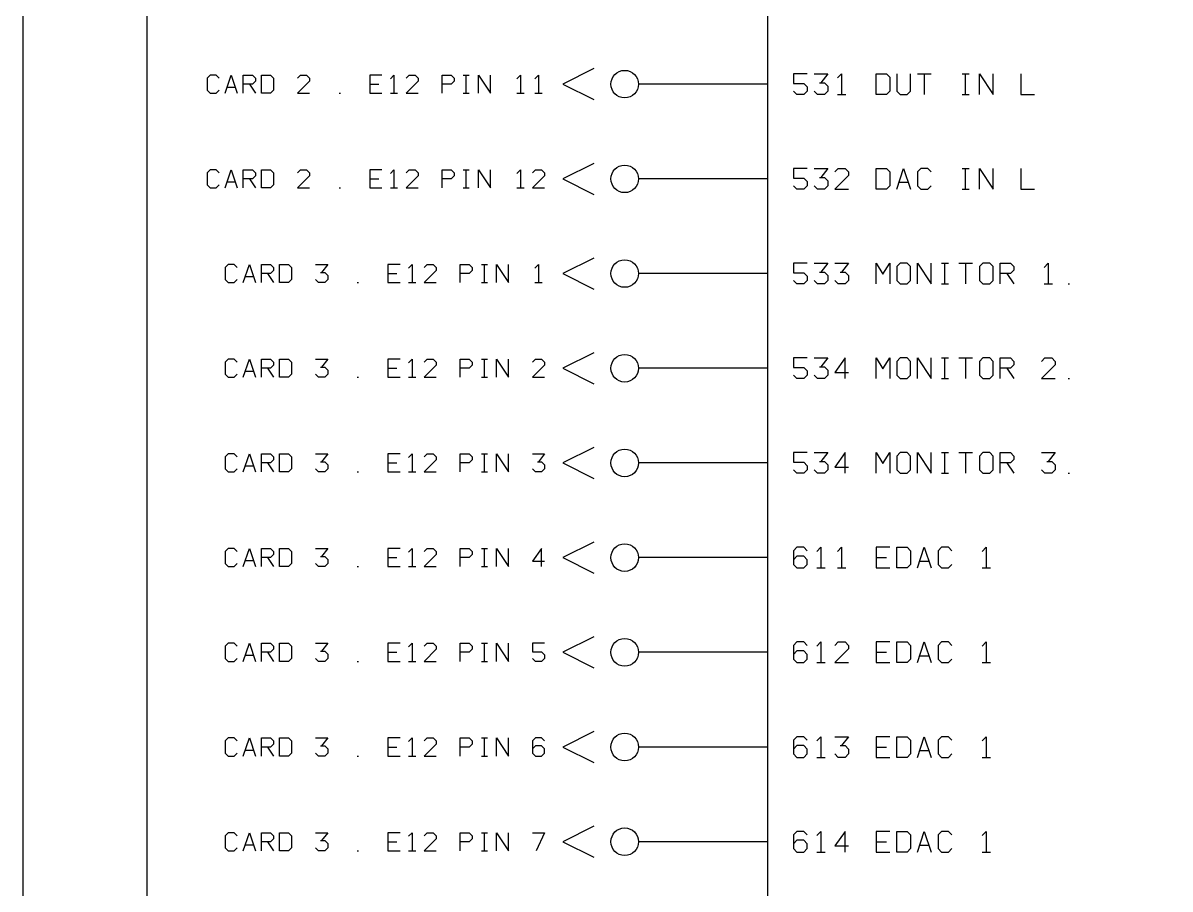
# Model space of a CAD drawing. Header units: millimetres. Extents: x 10 to 543, y 10 to 845.
# Drawn here: x 9.6 to 142.9, y 428.8 to 529.4 of the extents above; entities that cross this region are included whole.
import ezdxf

# ---------------------------------------------------------------- set-up
doc = ezdxf.new("R2010")
doc.units = ezdxf.units.MM
for name, color, linetype, lineweight in [('DEVICE', 7, 'CONTINUOUS', 25), ('GROUP', 6, 'CONTINUOUS', 25), ('LABEL', 8, 'CONTINUOUS', 25), ('POINT', 4, 'CONTINUOUS', 25), ('PORT_IN', 3, 'CONTINUOUS', 25), ('PORTAL', 2, 'CONTINUOUS', 25), ('SHEET', 7, 'CONTINUOUS', 25)]:
    doc.layers.add(name, color=color, linetype=linetype, lineweight=lineweight)

msp = doc.modelspace()

# ---------------------------------------------------------------- linework, layer by layer
at = {"layer": 'DEVICE'}
msp.add_lwpolyline([(96.1, 48.8), (456.1, 48.8), (456.1, 781.8), (96.1, 781.8)], close=True, dxfattribs=at)
at = {"layer": 'GROUP'}
msp.add_lwpolyline([(24, 24), (528.2, 24), (528.2, 800.4), (24, 800.4)], close=True, dxfattribs=at)
at = {"layer": 'LABEL'}
for points in [[(100.7, 523.5), (99.1, 523.5), (99.1, 522.38), (100.3, 522.38), (100.7, 521.98), (100.7, 521.5), (100.3, 521.1), (99.5, 521.1), (99.1, 521.5)], [(101.5, 523.5), (103.1, 523.5), (102.3, 522.46)], [(102.14, 522.46), (102.7, 522.46), (103.1, 522.06), (103.1, 521.5), (102.7, 521.1), (101.9, 521.1), (101.5, 521.5)], [(104.22, 523.02), (104.7, 523.5), (104.7, 521.1)], [(108.7, 521.1), (108.7, 523.5), (109.9, 523.5), (110.3, 523.1), (110.3, 521.5), (109.9, 521.1), (108.7, 521.1)], [(111.1, 523.5), (111.1, 521.5), (111.5, 521.1), (112.3, 521.1), (112.7, 521.5), (112.7, 523.5)], [(113.5, 523.5), (115.1, 523.5)], [(114.3, 523.5), (114.3, 521.1)], [(118.7, 523.5), (119.5, 523.5)], [(119.1, 521.1), (119.1, 523.5)], [(120.7, 521.1), (120.7, 523.5), (122.3, 521.1), (122.3, 523.5)], [(125.5, 523.5), (125.5, 521.1), (127.1, 521.1)], [(104.22, 521.1), (105.18, 521.1)], [(118.7, 521.1), (119.5, 521.1)], [(100.7, 512.5), (99.1, 512.5), (99.1, 511.38), (100.3, 511.38), (100.7, 510.98), (100.7, 510.5), (100.3, 510.1), (99.5, 510.1), (99.1, 510.5)], [(101.5, 512.5), (103.1, 512.5), (102.3, 511.46)], [(103.9, 512.1), (104.3, 512.5), (105.1, 512.5), (105.5, 512.1), (105.5, 511.7), (103.9, 510.1), (105.5, 510.1)], [(108.7, 510.1), (108.7, 512.5), (109.9, 512.5), (110.3, 512.1), (110.3, 510.5), (109.9, 510.1), (108.7, 510.1)], [(111.1, 510.1), (111.9, 512.5), (112.7, 510.1)], [(115.1, 512.1), (114.7, 512.5), (113.9, 512.5), (113.5, 512.1), (113.5, 510.5), (113.9, 510.1), (114.7, 510.1), (115.1, 510.5)], [(118.7, 512.5), (119.5, 512.5)], [(119.1, 510.1), (119.1, 512.5)], [(120.7, 510.1), (120.7, 512.5), (122.3, 510.1), (122.3, 512.5)], [(125.5, 512.5), (125.5, 510.1), (127.1, 510.1)], [(102.14, 511.46), (102.7, 511.46), (103.1, 511.06), (103.1, 510.5), (102.7, 510.1), (101.9, 510.1), (101.5, 510.5)], [(111.38, 510.9), (112.42, 510.9)], [(118.7, 510.1), (119.5, 510.1)], [(100.7, 501.5), (99.1, 501.5), (99.1, 500.38), (100.3, 500.38), (100.7, 499.98), (100.7, 499.5), (100.3, 499.1), (99.5, 499.1), (99.1, 499.5)], [(101.5, 501.5), (103.1, 501.5), (102.3, 500.46)], [(103.9, 501.5), (105.5, 501.5), (104.7, 500.46)], [(108.7, 499.1), (108.7, 501.5), (109.5, 500.22), (110.3, 501.5), (110.3, 499.1)], [(111.5, 499.1), (112.3, 499.1), (112.7, 499.5), (112.7, 501.1), (112.3, 501.5), (111.5, 501.5), (111.1, 501.1), (111.1, 499.5), (111.5, 499.1)], [(113.5, 499.1), (113.5, 501.5), (115.1, 499.1), (115.1, 501.5)], [(116.3, 501.5), (117.1, 501.5)], [(116.7, 499.1), (116.7, 501.5)], [(118.3, 501.5), (119.9, 501.5)], [(119.1, 501.5), (119.1, 499.1)], [(121.1, 499.1), (121.9, 499.1), (122.3, 499.5), (122.3, 501.1), (121.9, 501.5), (121.1, 501.5), (120.7, 501.1), (120.7, 499.5), (121.1, 499.1)], [(123.1, 499.1), (123.1, 501.5), (124.3, 501.5), (124.7, 501.1), (124.7, 500.7), (124.3, 500.3), (123.1, 500.3)], [(128.22, 501.02), (128.7, 501.5), (128.7, 499.1)], [(102.14, 500.46), (102.7, 500.46), (103.1, 500.06), (103.1, 499.5), (102.7, 499.1), (101.9, 499.1), (101.5, 499.5)], [(104.54, 500.46), (105.1, 500.46), (105.5, 500.06), (105.5, 499.5), (105.1, 499.1), (104.3, 499.1), (103.9, 499.5)], [(123.9, 500.3), (124.7, 499.1)], [(116.3, 499.1), (117.1, 499.1)], [(128.22, 499.1), (129.18, 499.1)], [(131.02, 499.1), (131.18, 499.1)], [(100.7, 490.5), (99.1, 490.5), (99.1, 489.38), (100.3, 489.38), (100.7, 488.98), (100.7, 488.5), (100.3, 488.1), (99.5, 488.1), (99.1, 488.5)], [(101.5, 490.5), (103.1, 490.5), (102.3, 489.46)], [(105.1, 488.1), (105.1, 490.5), (103.9, 488.82), (105.5, 488.82)], [(108.7, 488.1), (108.7, 490.5), (109.5, 489.22), (110.3, 490.5), (110.3, 488.1)], [(111.5, 488.1), (112.3, 488.1), (112.7, 488.5), (112.7, 490.1), (112.3, 490.5), (111.5, 490.5), (111.1, 490.1), (111.1, 488.5), (111.5, 488.1)], [(113.5, 488.1), (113.5, 490.5), (115.1, 488.1), (115.1, 490.5)], [(116.3, 490.5), (117.1, 490.5)], [(116.7, 488.1), (116.7, 490.5)], [(118.3, 490.5), (119.9, 490.5)], [(119.1, 490.5), (119.1, 488.1)], [(121.1, 488.1), (121.9, 488.1), (122.3, 488.5), (122.3, 490.1), (121.9, 490.5), (121.1, 490.5), (120.7, 490.1), (120.7, 488.5), (121.1, 488.1)], [(123.1, 488.1), (123.1, 490.5), (124.3, 490.5), (124.7, 490.1), (124.7, 489.7), (124.3, 489.3), (123.1, 489.3)], [(127.9, 490.1), (128.3, 490.5), (129.1, 490.5), (129.5, 490.1), (129.5, 489.7), (127.9, 488.1), (129.5, 488.1)], [(102.14, 489.46), (102.7, 489.46), (103.1, 489.06), (103.1, 488.5), (102.7, 488.1), (101.9, 488.1), (101.5, 488.5)], [(123.9, 489.3), (124.7, 488.1)], [(116.3, 488.1), (117.1, 488.1)], [(131.02, 488.1), (131.18, 488.1)], [(100.7, 479.5), (99.1, 479.5), (99.1, 478.38), (100.3, 478.38), (100.7, 477.98), (100.7, 477.5), (100.3, 477.1), (99.5, 477.1), (99.1, 477.5)], [(101.5, 479.5), (103.1, 479.5), (102.3, 478.46)], [(102.14, 478.46), (102.7, 478.46), (103.1, 478.06), (103.1, 477.5), (102.7, 477.1), (101.9, 477.1), (101.5, 477.5)], [(105.1, 477.1), (105.1, 479.5), (103.9, 477.82), (105.5, 477.82)], [(108.7, 477.1), (108.7, 479.5), (109.5, 478.22), (110.3, 479.5), (110.3, 477.1)], [(111.5, 477.1), (112.3, 477.1), (112.7, 477.5), (112.7, 479.1), (112.3, 479.5), (111.5, 479.5), (111.1, 479.1), (111.1, 477.5), (111.5, 477.1)], [(113.5, 477.1), (113.5, 479.5), (115.1, 477.1), (115.1, 479.5)], [(116.3, 479.5), (117.1, 479.5)], [(116.7, 477.1), (116.7, 479.5)], [(118.3, 479.5), (119.9, 479.5)], [(119.1, 479.5), (119.1, 477.1)], [(121.1, 477.1), (121.9, 477.1), (122.3, 477.5), (122.3, 479.1), (121.9, 479.5), (121.1, 479.5), (120.7, 479.1), (120.7, 477.5), (121.1, 477.1)], [(123.1, 477.1), (123.1, 479.5), (124.3, 479.5), (124.7, 479.1), (124.7, 478.7), (124.3, 478.3), (123.1, 478.3)], [(127.9, 479.5), (129.5, 479.5), (128.7, 478.46)], [(128.54, 478.46), (129.1, 478.46), (129.5, 478.06), (129.5, 477.5), (129.1, 477.1), (128.3, 477.1), (127.9, 477.5)], [(116.3, 477.1), (117.1, 477.1)], [(123.9, 478.3), (124.7, 477.1)], [(131.02, 477.1), (131.18, 477.1)], [(100.7, 468.1), (100.3, 468.5), (99.5, 468.5), (99.1, 468.1), (99.1, 466.5), (99.5, 466.1), (100.3, 466.1), (100.7, 466.5), (100.7, 467.06), (100.3, 467.46), (99.5, 467.46), (99.1, 467.06)], [(101.82, 468.02), (102.3, 468.5), (102.3, 466.1)], [(104.22, 468.02), (104.7, 468.5), (104.7, 466.1)], [(110.3, 468.5), (108.7, 468.5), (108.7, 466.1), (110.3, 466.1)], [(111.1, 466.1), (111.1, 468.5), (112.3, 468.5), (112.7, 468.1), (112.7, 466.5), (112.3, 466.1), (111.1, 466.1)], [(113.5, 466.1), (114.3, 468.5), (115.1, 466.1)], [(117.5, 468.1), (117.1, 468.5), (116.3, 468.5), (115.9, 468.1), (115.9, 466.5), (116.3, 466.1), (117.1, 466.1), (117.5, 466.5)], [(121.02, 468.02), (121.5, 468.5), (121.5, 466.1)], [(108.7, 467.3), (109.9, 467.3)], [(113.78, 466.9), (114.82, 466.9)], [(101.82, 466.1), (102.78, 466.1)], [(104.22, 466.1), (105.18, 466.1)], [(121.02, 466.1), (121.98, 466.1)], [(100.7, 457.1), (100.3, 457.5), (99.5, 457.5), (99.1, 457.1), (99.1, 455.5), (99.5, 455.1), (100.3, 455.1), (100.7, 455.5), (100.7, 456.06), (100.3, 456.46), (99.5, 456.46), (99.1, 456.06)], [(101.82, 457.02), (102.3, 457.5), (102.3, 455.1)], [(103.9, 457.1), (104.3, 457.5), (105.1, 457.5), (105.5, 457.1), (105.5, 456.7), (103.9, 455.1), (105.5, 455.1)], [(110.3, 457.5), (108.7, 457.5), (108.7, 455.1), (110.3, 455.1)], [(111.1, 455.1), (111.1, 457.5), (112.3, 457.5), (112.7, 457.1), (112.7, 455.5), (112.3, 455.1), (111.1, 455.1)], [(113.5, 455.1), (114.3, 457.5), (115.1, 455.1)], [(117.5, 457.1), (117.1, 457.5), (116.3, 457.5), (115.9, 457.1), (115.9, 455.5), (116.3, 455.1), (117.1, 455.1), (117.5, 455.5)], [(121.02, 457.02), (121.5, 457.5), (121.5, 455.1)], [(108.7, 456.3), (109.9, 456.3)], [(113.78, 455.9), (114.82, 455.9)], [(101.82, 455.1), (102.78, 455.1)], [(121.02, 455.1), (121.98, 455.1)], [(100.7, 446.1), (100.3, 446.5), (99.5, 446.5), (99.1, 446.1), (99.1, 444.5), (99.5, 444.1), (100.3, 444.1), (100.7, 444.5), (100.7, 445.06), (100.3, 445.46), (99.5, 445.46), (99.1, 445.06)], [(101.82, 446.02), (102.3, 446.5), (102.3, 444.1)], [(103.9, 446.5), (105.5, 446.5), (104.7, 445.46)], [(110.3, 446.5), (108.7, 446.5), (108.7, 444.1), (110.3, 444.1)], [(111.1, 444.1), (111.1, 446.5), (112.3, 446.5), (112.7, 446.1), (112.7, 444.5), (112.3, 444.1), (111.1, 444.1)], [(113.5, 444.1), (114.3, 446.5), (115.1, 444.1)], [(117.5, 446.1), (117.1, 446.5), (116.3, 446.5), (115.9, 446.1), (115.9, 444.5), (116.3, 444.1), (117.1, 444.1), (117.5, 444.5)], [(121.02, 446.02), (121.5, 446.5), (121.5, 444.1)], [(104.54, 445.46), (105.1, 445.46), (105.5, 445.06), (105.5, 444.5), (105.1, 444.1), (104.3, 444.1), (103.9, 444.5)], [(108.7, 445.3), (109.9, 445.3)], [(101.82, 444.1), (102.78, 444.1)], [(113.78, 444.9), (114.82, 444.9)], [(121.02, 444.1), (121.98, 444.1)], [(100.7, 435.1), (100.3, 435.5), (99.5, 435.5), (99.1, 435.1), (99.1, 433.5), (99.5, 433.1), (100.3, 433.1), (100.7, 433.5), (100.7, 434.06), (100.3, 434.46), (99.5, 434.46), (99.1, 434.06)], [(101.82, 435.02), (102.3, 435.5), (102.3, 433.1)], [(105.1, 433.1), (105.1, 435.5), (103.9, 433.82), (105.5, 433.82)], [(110.3, 435.5), (108.7, 435.5), (108.7, 433.1), (110.3, 433.1)], [(111.1, 433.1), (111.1, 435.5), (112.3, 435.5), (112.7, 435.1), (112.7, 433.5), (112.3, 433.1), (111.1, 433.1)], [(113.5, 433.1), (114.3, 435.5), (115.1, 433.1)], [(117.5, 435.1), (117.1, 435.5), (116.3, 435.5), (115.9, 435.1), (115.9, 433.5), (116.3, 433.1), (117.1, 433.1), (117.5, 433.5)], [(121.02, 435.02), (121.5, 435.5), (121.5, 433.1)], [(101.82, 433.1), (102.78, 433.1)], [(108.7, 434.3), (109.9, 434.3)], [(113.78, 433.9), (114.82, 433.9)], [(121.02, 433.1), (121.98, 433.1)]]:
    msp.add_lwpolyline(points, dxfattribs=at)
at = {"layer": 'POINT'}
for centre in [(79.5, 522.3), (79.5, 511.3), (79.5, 500.3), (79.5, 489.3), (79.5, 478.3), (79.5, 467.3), (79.5, 456.3), (79.5, 445.3), (79.5, 434.3)]:
    msp.add_circle(centre, 1.6, dxfattribs=at)
at = {"layer": 'PORT_IN'}
for p, q in [((96.1, 522.3), (81.1, 522.3)), ((96.1, 511.3), (81.1, 511.3)), ((96.1, 500.3), (81.1, 500.3)), ((96.1, 489.3), (81.1, 489.3)), ((96.1, 478.3), (81.1, 478.3)), ((96.1, 467.3), (81.1, 467.3)), ((96.1, 456.3), (81.1, 456.3)), ((96.1, 445.3), (81.1, 445.3)), ((96.1, 434.3), (81.1, 434.3))]:
    msp.add_line(p, q, dxfattribs=at)
at = {"layer": 'PORTAL'}
for points in [[(75.9, 524.1), (72.3, 522.3), (75.9, 520.5)], [(32.4, 523), (32.05, 523.35), (31.35, 523.35), (31, 523), (31, 521.6), (31.35, 521.25), (32.05, 521.25), (32.4, 521.6)], [(33.1, 521.25), (33.8, 523.35), (34.5, 521.25)], [(35.2, 521.25), (35.2, 523.35), (36.25, 523.35), (36.6, 523), (36.6, 522.65), (36.25, 522.3), (35.2, 522.3)], [(37.3, 521.25), (37.3, 523.35), (38.35, 523.35), (38.7, 523), (38.7, 521.6), (38.35, 521.25), (37.3, 521.25)], [(41.5, 523), (41.85, 523.35), (42.55, 523.35), (42.9, 523), (42.9, 522.65), (41.5, 521.25), (42.9, 521.25)], [(51.3, 523.35), (49.9, 523.35), (49.9, 521.25), (51.3, 521.25)], [(52.28, 522.93), (52.7, 523.35), (52.7, 521.25)], [(54.1, 523), (54.45, 523.35), (55.15, 523.35), (55.5, 523), (55.5, 522.65), (54.1, 521.25), (55.5, 521.25)], [(58.3, 521.25), (58.3, 523.35), (59.35, 523.35), (59.7, 523), (59.7, 522.65), (59.35, 522.3), (58.3, 522.3)], [(60.75, 523.35), (61.45, 523.35)], [(61.1, 521.25), (61.1, 523.35)], [(62.5, 521.25), (62.5, 523.35), (63.9, 521.25), (63.9, 523.35)], [(66.98, 522.93), (67.4, 523.35), (67.4, 521.25)], [(69.08, 522.93), (69.5, 523.35), (69.5, 521.25)], [(33.34, 521.95), (34.26, 521.95)], [(35.9, 522.3), (36.6, 521.25)], [(46.33, 521.25), (46.47, 521.25)], [(49.9, 522.3), (50.95, 522.3)], [(52.28, 521.25), (53.12, 521.25)], [(60.75, 521.25), (61.45, 521.25)], [(66.98, 521.25), (67.82, 521.25)], [(69.08, 521.25), (69.92, 521.25)], [(75.9, 513.1), (72.3, 511.3), (75.9, 509.5)], [(32.4, 512), (32.05, 512.35), (31.35, 512.35), (31, 512), (31, 510.6), (31.35, 510.25), (32.05, 510.25), (32.4, 510.6)], [(33.1, 510.25), (33.8, 512.35), (34.5, 510.25)], [(35.2, 510.25), (35.2, 512.35), (36.25, 512.35), (36.6, 512), (36.6, 511.65), (36.25, 511.3), (35.2, 511.3)], [(37.3, 510.25), (37.3, 512.35), (38.35, 512.35), (38.7, 512), (38.7, 510.6), (38.35, 510.25), (37.3, 510.25)], [(41.5, 512), (41.85, 512.35), (42.55, 512.35), (42.9, 512), (42.9, 511.65), (41.5, 510.25), (42.9, 510.25)], [(51.3, 512.35), (49.9, 512.35), (49.9, 510.25), (51.3, 510.25)], [(52.28, 511.93), (52.7, 512.35), (52.7, 510.25)], [(54.1, 512), (54.45, 512.35), (55.15, 512.35), (55.5, 512), (55.5, 511.65), (54.1, 510.25), (55.5, 510.25)], [(58.3, 510.25), (58.3, 512.35), (59.35, 512.35), (59.7, 512), (59.7, 511.65), (59.35, 511.3), (58.3, 511.3)], [(60.75, 512.35), (61.45, 512.35)], [(61.1, 510.25), (61.1, 512.35)], [(62.5, 510.25), (62.5, 512.35), (63.9, 510.25), (63.9, 512.35)], [(66.98, 511.93), (67.4, 512.35), (67.4, 510.25)], [(68.8, 512), (69.15, 512.35), (69.85, 512.35), (70.2, 512), (70.2, 511.65), (68.8, 510.25), (70.2, 510.25)], [(33.34, 510.95), (34.26, 510.95)], [(35.9, 511.3), (36.6, 510.25)], [(49.9, 511.3), (50.95, 511.3)], [(46.33, 510.25), (46.47, 510.25)], [(52.28, 510.25), (53.12, 510.25)], [(60.75, 510.25), (61.45, 510.25)], [(66.98, 510.25), (67.82, 510.25)], [(34.5, 501), (34.15, 501.35), (33.45, 501.35), (33.1, 501), (33.1, 499.6), (33.45, 499.25), (34.15, 499.25), (34.5, 499.6)], [(35.2, 499.25), (35.9, 501.35), (36.6, 499.25)], [(37.3, 499.25), (37.3, 501.35), (38.35, 501.35), (38.7, 501), (38.7, 500.65), (38.35, 500.3), (37.3, 500.3)], [(39.4, 499.25), (39.4, 501.35), (40.45, 501.35), (40.8, 501), (40.8, 499.6), (40.45, 499.25), (39.4, 499.25)], [(43.6, 501.35), (45, 501.35), (44.3, 500.44)], [(53.4, 501.35), (52, 501.35), (52, 499.25), (53.4, 499.25)], [(54.38, 500.93), (54.8, 501.35), (54.8, 499.25)], [(56.2, 501), (56.55, 501.35), (57.25, 501.35), (57.6, 501), (57.6, 500.65), (56.2, 499.25), (57.6, 499.25)], [(60.4, 499.25), (60.4, 501.35), (61.45, 501.35), (61.8, 501), (61.8, 500.65), (61.45, 500.3), (60.4, 500.3)], [(62.85, 501.35), (63.55, 501.35)], [(63.2, 499.25), (63.2, 501.35)], [(64.6, 499.25), (64.6, 501.35), (66, 499.25), (66, 501.35)], [(69.08, 500.93), (69.5, 501.35), (69.5, 499.25)], [(75.9, 502.1), (72.3, 500.3), (75.9, 498.5)], [(35.45, 499.95), (36.35, 499.95)], [(38, 500.3), (38.7, 499.25)], [(44.16, 500.44), (44.65, 500.44), (45, 500.09), (45, 499.6), (44.65, 499.25), (43.95, 499.25), (43.6, 499.6)], [(52, 500.3), (53.05, 500.3)], [(48.43, 499.25), (48.57, 499.25)], [(54.38, 499.25), (55.22, 499.25)], [(62.85, 499.25), (63.55, 499.25)], [(69.08, 499.25), (69.92, 499.25)], [(75.9, 491.1), (72.3, 489.3), (75.9, 487.5)], [(34.5, 490), (34.15, 490.35), (33.45, 490.35), (33.1, 490), (33.1, 488.6), (33.45, 488.25), (34.15, 488.25), (34.5, 488.6)], [(35.2, 488.25), (35.9, 490.35), (36.6, 488.25)], [(37.3, 488.25), (37.3, 490.35), (38.35, 490.35), (38.7, 490), (38.7, 489.65), (38.35, 489.3), (37.3, 489.3)], [(38, 489.3), (38.7, 488.25)], [(39.4, 488.25), (39.4, 490.35), (40.45, 490.35), (40.8, 490), (40.8, 488.6), (40.45, 488.25), (39.4, 488.25)], [(43.6, 490.35), (45, 490.35), (44.3, 489.44)], [(44.16, 489.44), (44.65, 489.44), (45, 489.09), (45, 488.6), (44.65, 488.25), (43.95, 488.25), (43.6, 488.6)], [(53.4, 490.35), (52, 490.35), (52, 488.25), (53.4, 488.25)], [(52, 489.3), (53.05, 489.3)], [(54.38, 489.93), (54.8, 490.35), (54.8, 488.25)], [(56.2, 490), (56.55, 490.35), (57.25, 490.35), (57.6, 490), (57.6, 489.65), (56.2, 488.25), (57.6, 488.25)], [(60.4, 488.25), (60.4, 490.35), (61.45, 490.35), (61.8, 490), (61.8, 489.65), (61.45, 489.3), (60.4, 489.3)], [(62.85, 490.35), (63.55, 490.35)], [(63.2, 488.25), (63.2, 490.35)], [(64.6, 488.25), (64.6, 490.35), (66, 488.25), (66, 490.35)], [(68.8, 490), (69.15, 490.35), (69.85, 490.35), (70.2, 490), (70.2, 489.65), (68.8, 488.25), (70.2, 488.25)], [(35.45, 488.95), (36.35, 488.95)], [(48.43, 488.25), (48.57, 488.25)], [(54.38, 488.25), (55.22, 488.25)], [(62.85, 488.25), (63.55, 488.25)], [(75.9, 480.1), (72.3, 478.3), (75.9, 476.5)], [(34.5, 479), (34.15, 479.35), (33.45, 479.35), (33.1, 479), (33.1, 477.6), (33.45, 477.25), (34.15, 477.25), (34.5, 477.6)], [(35.2, 477.25), (35.9, 479.35), (36.6, 477.25)], [(37.3, 477.25), (37.3, 479.35), (38.35, 479.35), (38.7, 479), (38.7, 478.65), (38.35, 478.3), (37.3, 478.3)], [(39.4, 477.25), (39.4, 479.35), (40.45, 479.35), (40.8, 479), (40.8, 477.6), (40.45, 477.25), (39.4, 477.25)], [(43.6, 479.35), (45, 479.35), (44.3, 478.44)], [(44.16, 478.44), (44.65, 478.44), (45, 478.09), (45, 477.6), (44.65, 477.25), (43.95, 477.25), (43.6, 477.6)], [(53.4, 479.35), (52, 479.35), (52, 477.25), (53.4, 477.25)], [(54.38, 478.93), (54.8, 479.35), (54.8, 477.25)], [(56.2, 479), (56.55, 479.35), (57.25, 479.35), (57.6, 479), (57.6, 478.65), (56.2, 477.25), (57.6, 477.25)], [(60.4, 477.25), (60.4, 479.35), (61.45, 479.35), (61.8, 479), (61.8, 478.65), (61.45, 478.3), (60.4, 478.3)], [(62.85, 479.35), (63.55, 479.35)], [(63.2, 477.25), (63.2, 479.35)], [(64.6, 477.25), (64.6, 479.35), (66, 477.25), (66, 479.35)], [(68.8, 479.35), (70.2, 479.35), (69.5, 478.44)], [(69.36, 478.44), (69.85, 478.44), (70.2, 478.09), (70.2, 477.6), (69.85, 477.25), (69.15, 477.25), (68.8, 477.6)], [(35.45, 477.95), (36.35, 477.95)], [(38, 478.3), (38.7, 477.25)], [(48.43, 477.25), (48.57, 477.25)], [(52, 478.3), (53.05, 478.3)], [(54.38, 477.25), (55.22, 477.25)], [(62.85, 477.25), (63.55, 477.25)], [(75.9, 469.1), (72.3, 467.3), (75.9, 465.5)], [(34.5, 468), (34.15, 468.35), (33.45, 468.35), (33.1, 468), (33.1, 466.6), (33.45, 466.25), (34.15, 466.25), (34.5, 466.6)], [(35.2, 466.25), (35.9, 468.35), (36.6, 466.25)], [(37.3, 466.25), (37.3, 468.35), (38.35, 468.35), (38.7, 468), (38.7, 467.65), (38.35, 467.3), (37.3, 467.3)], [(39.4, 466.25), (39.4, 468.35), (40.45, 468.35), (40.8, 468), (40.8, 466.6), (40.45, 466.25), (39.4, 466.25)], [(43.6, 468.35), (45, 468.35), (44.3, 467.44)], [(53.4, 468.35), (52, 468.35), (52, 466.25), (53.4, 466.25)], [(54.38, 467.93), (54.8, 468.35), (54.8, 466.25)], [(56.2, 468), (56.55, 468.35), (57.25, 468.35), (57.6, 468), (57.6, 467.65), (56.2, 466.25), (57.6, 466.25)], [(60.4, 466.25), (60.4, 468.35), (61.45, 468.35), (61.8, 468), (61.8, 467.65), (61.45, 467.3), (60.4, 467.3)], [(62.85, 468.35), (63.55, 468.35)], [(63.2, 466.25), (63.2, 468.35)], [(64.6, 466.25), (64.6, 468.35), (66, 466.25), (66, 468.35)], [(69.85, 466.25), (69.85, 468.35), (68.8, 466.88), (70.2, 466.88)], [(35.45, 466.95), (36.35, 466.95)], [(38, 467.3), (38.7, 466.25)], [(44.16, 467.44), (44.65, 467.44), (45, 467.09), (45, 466.6), (44.65, 466.25), (43.95, 466.25), (43.6, 466.6)], [(52, 467.3), (53.05, 467.3)], [(48.43, 466.25), (48.57, 466.25)], [(54.38, 466.25), (55.22, 466.25)], [(62.85, 466.25), (63.55, 466.25)], [(34.5, 457), (34.15, 457.35), (33.45, 457.35), (33.1, 457), (33.1, 455.6), (33.45, 455.25), (34.15, 455.25), (34.5, 455.6)], [(35.2, 455.25), (35.9, 457.35), (36.6, 455.25)], [(37.3, 455.25), (37.3, 457.35), (38.35, 457.35), (38.7, 457), (38.7, 456.65), (38.35, 456.3), (37.3, 456.3)], [(39.4, 455.25), (39.4, 457.35), (40.45, 457.35), (40.8, 457), (40.8, 455.6), (40.45, 455.25), (39.4, 455.25)], [(43.6, 457.35), (45, 457.35), (44.3, 456.44)], [(53.4, 457.35), (52, 457.35), (52, 455.25), (53.4, 455.25)], [(54.38, 456.93), (54.8, 457.35), (54.8, 455.25)], [(56.2, 457), (56.55, 457.35), (57.25, 457.35), (57.6, 457), (57.6, 456.65), (56.2, 455.25), (57.6, 455.25)], [(60.4, 455.25), (60.4, 457.35), (61.45, 457.35), (61.8, 457), (61.8, 456.65), (61.45, 456.3), (60.4, 456.3)], [(62.85, 457.35), (63.55, 457.35)], [(63.2, 455.25), (63.2, 457.35)], [(64.6, 455.25), (64.6, 457.35), (66, 455.25), (66, 457.35)], [(70.2, 457.35), (68.8, 457.35), (68.8, 456.37), (69.85, 456.37), (70.2, 456.02), (70.2, 455.6), (69.85, 455.25), (69.15, 455.25), (68.8, 455.6)], [(75.9, 458.1), (72.3, 456.3), (75.9, 454.5)], [(35.45, 455.95), (36.35, 455.95)], [(38, 456.3), (38.7, 455.25)], [(44.16, 456.44), (44.65, 456.44), (45, 456.09), (45, 455.6), (44.65, 455.25), (43.95, 455.25), (43.6, 455.6)], [(52, 456.3), (53.05, 456.3)], [(48.43, 455.25), (48.57, 455.25)], [(54.38, 455.25), (55.22, 455.25)], [(62.85, 455.25), (63.55, 455.25)], [(75.9, 447.1), (72.3, 445.3), (75.9, 443.5)], [(34.5, 446), (34.15, 446.35), (33.45, 446.35), (33.1, 446), (33.1, 444.6), (33.45, 444.25), (34.15, 444.25), (34.5, 444.6)], [(35.2, 444.25), (35.9, 446.35), (36.6, 444.25)], [(37.3, 444.25), (37.3, 446.35), (38.35, 446.35), (38.7, 446), (38.7, 445.65), (38.35, 445.3), (37.3, 445.3)], [(38, 445.3), (38.7, 444.25)], [(39.4, 444.25), (39.4, 446.35), (40.45, 446.35), (40.8, 446), (40.8, 444.6), (40.45, 444.25), (39.4, 444.25)], [(43.6, 446.35), (45, 446.35), (44.3, 445.44)], [(44.16, 445.44), (44.65, 445.44), (45, 445.09), (45, 444.6), (44.65, 444.25), (43.95, 444.25), (43.6, 444.6)], [(53.4, 446.35), (52, 446.35), (52, 444.25), (53.4, 444.25)], [(52, 445.3), (53.05, 445.3)], [(54.38, 445.93), (54.8, 446.35), (54.8, 444.25)], [(56.2, 446), (56.55, 446.35), (57.25, 446.35), (57.6, 446), (57.6, 445.65), (56.2, 444.25), (57.6, 444.25)], [(60.4, 444.25), (60.4, 446.35), (61.45, 446.35), (61.8, 446), (61.8, 445.65), (61.45, 445.3), (60.4, 445.3)], [(62.85, 446.35), (63.55, 446.35)], [(63.2, 444.25), (63.2, 446.35)], [(64.6, 444.25), (64.6, 446.35), (66, 444.25), (66, 446.35)], [(70.2, 446), (69.85, 446.35), (69.15, 446.35), (68.8, 446), (68.8, 444.6), (69.15, 444.25), (69.85, 444.25), (70.2, 444.6), (70.2, 445.09), (69.85, 445.44), (69.15, 445.44), (68.8, 445.09)], [(35.45, 444.95), (36.35, 444.95)], [(48.43, 444.25), (48.57, 444.25)], [(54.38, 444.25), (55.22, 444.25)], [(62.85, 444.25), (63.55, 444.25)], [(75.9, 436.1), (72.3, 434.3), (75.9, 432.5)], [(34.5, 435), (34.15, 435.35), (33.45, 435.35), (33.1, 435), (33.1, 433.6), (33.45, 433.25), (34.15, 433.25), (34.5, 433.6)], [(35.2, 433.25), (35.9, 435.35), (36.6, 433.25)], [(37.3, 433.25), (37.3, 435.35), (38.35, 435.35), (38.7, 435), (38.7, 434.65), (38.35, 434.3), (37.3, 434.3)], [(39.4, 433.25), (39.4, 435.35), (40.45, 435.35), (40.8, 435), (40.8, 433.6), (40.45, 433.25), (39.4, 433.25)], [(43.6, 435.35), (45, 435.35), (44.3, 434.44)], [(44.16, 434.44), (44.65, 434.44), (45, 434.09), (45, 433.6), (44.65, 433.25), (43.95, 433.25), (43.6, 433.6)], [(53.4, 435.35), (52, 435.35), (52, 433.25), (53.4, 433.25)], [(54.38, 434.93), (54.8, 435.35), (54.8, 433.25)], [(56.2, 435), (56.55, 435.35), (57.25, 435.35), (57.6, 435), (57.6, 434.65), (56.2, 433.25), (57.6, 433.25)], [(60.4, 433.25), (60.4, 435.35), (61.45, 435.35), (61.8, 435), (61.8, 434.65), (61.45, 434.3), (60.4, 434.3)], [(62.85, 435.35), (63.55, 435.35)], [(63.2, 433.25), (63.2, 435.35)], [(64.6, 433.25), (64.6, 435.35), (66, 433.25), (66, 435.35)], [(68.8, 435.35), (70.2, 435.35), (69.22, 433.25)], [(35.45, 433.95), (36.35, 433.95)], [(38, 434.3), (38.7, 433.25)], [(48.43, 433.25), (48.57, 433.25)], [(52, 434.3), (53.05, 434.3)], [(54.38, 433.25), (55.22, 433.25)], [(62.85, 433.25), (63.55, 433.25)]]:
    msp.add_lwpolyline(points, dxfattribs=at)
at = {"layer": 'SHEET'}
msp.add_lwpolyline([(9.6, 9.6), (542.6, 9.6), (542.6, 844.8), (9.6, 844.8)], close=True, dxfattribs=at)

doc.saveas('drawing.dxf')
